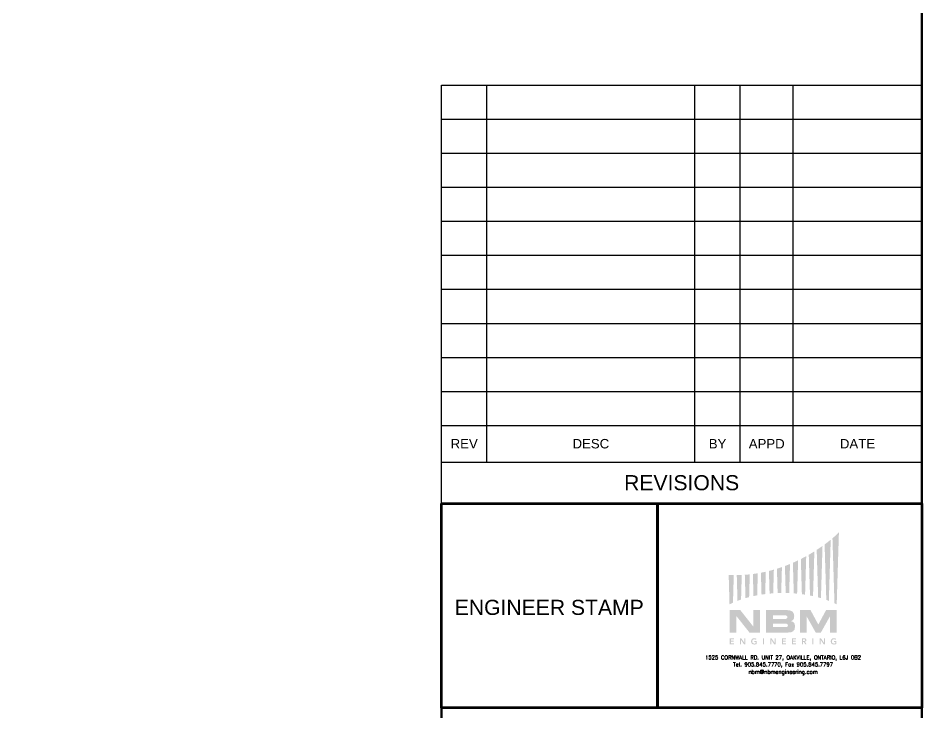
# Paper-space layout 'COV-01' of a CAD drawing. Header units: metres. Extents: x -2 to 878, y -2 to 598.
# Drawn here: x 633.2 to 872.5, y 113.7 to 297.5 of the extents above; entities that cross this region are included whole.
import ezdxf
from ezdxf.enums import TextEntityAlignment as Align

# ---------------------------------------------------------------- set-up
doc = ezdxf.new("R2010")
doc.units = ezdxf.units.M
doc.header["$LTSCALE"] = 0.21
doc.layers.add('ENGINEER_STAMP', color=7, linetype='Continuous')
doc.layers.add('LOGO', color=230, linetype='Continuous', lineweight=0, true_color=0xfe0060)
doc.layers.add('SPAN GUY - EXISTING', color=7, linetype='Continuous', lineweight=0)
doc.styles.add('DIMS_Span', font='Arial.ttf')
doc.styles.add('ROMANS', font='ROMANS', dxfattribs={"height": 2})
doc.styles.get("Standard").update_dxf_attribs({"font": 'Arial.ttf'})

# ---------------------------------------------------------------- blocks, each defined once
blk = doc.blocks.new('A$C077E574A')
at = {"true_color": 0x002a53}
for points in [[(-42.64, 4.27), (-38.25, 4.27), (-32.94, -2.43), (-32.91, -2.43), (-32.91, 4.27), (-30.08, 4.27), (-30.08, -4.95), (-34.47, -4.95), (-39.78, 1.75), (-39.81, 1.75), (-39.81, -4.95), (-42.64, -4.95)], [(-13.8, 4.27), (-9.45, 4.27), (-6.25, -1.67), (-3.05, 4.27), (1.3, 4.27), (1.3, -4.95), (-1.46, -4.95), (-1.46, 1.67), (-1.48, 1.67), (-5.19, -4.95), (-7.31, -4.95), (-11.02, 1.67), (-11.04, 1.67), (-11.04, -4.95), (-13.8, -4.95)]]:
    blk.add_hatch(color=158, dxfattribs=at).paths.add_polyline_path(points)
h = blk.add_hatch(color=158, dxfattribs=at)
edge = h.paths.add_edge_path()
edge.add_spline(control_points=[(-27.63, 4.27), (-27.63, 4.27), (-19.48, 4.27), (-19.48, 4.27), (-17.23, 4.27), (-16.13, 3.66), (-16.13, 1.85), (-16.13, 0.27), (-16.71, -0.03), (-17.5, -0.26), (-17.5, -0.26), (-17.5, -0.3), (-17.5, -0.3), (-16.26, -0.45), (-15.8, -1.12), (-15.8, -2.51), (-15.8, -4.53), (-17, -4.95), (-18.62, -4.95), (-18.62, -4.95), (-27.63, -4.95), (-27.63, -4.95), (-27.63, -4.95), (-27.63, 4.27), (-27.63, 4.27)], knot_values=[0, 0, 0, 0, 1, 1, 1, 2, 2, 2, 3, 3, 3, 4, 4, 4, 5, 5, 5, 6, 6, 6, 7, 7, 7, 8, 8, 8, 8], degree=3, periodic=0)
edge = h.paths.add_edge_path(flags=16)
edge.add_spline(control_points=[(-24.8, 0.62), (-24.8, 0.62), (-19.79, 0.62), (-19.79, 0.62), (-19.27, 0.62), (-18.96, 0.81), (-18.96, 1.33), (-18.96, 1.87), (-19.27, 2.06), (-19.79, 2.06), (-19.79, 2.06), (-24.8, 2.06), (-24.8, 2.06), (-24.8, 2.06), (-24.8, 0.62), (-24.8, 0.62)], knot_values=[0, 0, 0, 0, 1, 1, 1, 2, 2, 2, 3, 3, 3, 4, 4, 4, 5, 5, 5, 5], degree=3, periodic=0)
edge = h.paths.add_edge_path(flags=16)
edge.add_spline(control_points=[(-24.8, -2.74), (-24.8, -2.74), (-19.73, -2.74), (-19.73, -2.74), (-19.11, -2.74), (-18.71, -2.6), (-18.71, -2.06), (-18.71, -1.44), (-19.11, -1.3), (-19.73, -1.3), (-19.73, -1.3), (-24.8, -1.3), (-24.8, -1.3), (-24.8, -1.3), (-24.8, -2.74), (-24.8, -2.74)], knot_values=[0, 0, 0, 0, 1, 1, 1, 2, 2, 2, 3, 3, 3, 4, 4, 4, 5, 5, 5, 5], degree=3, periodic=0)
at = {"true_color": 0x58779b}
h = blk.add_hatch(color=155, dxfattribs=at)
edge = h.paths.add_edge_path()
edge.add_spline(control_points=[(1.17, -9.64), (0.87, -9.8), (0.53, -9.88), (0.15, -9.88), (-0.62, -9.88), (-1.17, -9.37), (-1.17, -8.59), (-1.17, -7.79), (-0.62, -7.27), (0.15, -7.27), (0.53, -7.27), (0.87, -7.35), (1.13, -7.59), (1.13, -7.59), (0.8, -7.92), (0.8, -7.92), (0.64, -7.76), (0.4, -7.67), (0.15, -7.67), (-0.36, -7.67), (-0.7, -8.07), (-0.7, -8.56), (-0.7, -9.09), (-0.36, -9.48), (0.15, -9.48), (0.37, -9.48), (0.58, -9.44), (0.73, -9.35), (0.73, -9.35), (0.73, -8.77), (0.73, -8.77), (0.73, -8.77), (0.22, -8.77), (0.22, -8.77), (0.22, -8.77), (0.22, -8.37), (0.22, -8.37), (0.22, -8.37), (1.17, -8.37), (1.17, -8.37), (1.17, -8.37), (1.17, -9.64), (1.17, -9.64)], knot_values=[0, 0, 0, 0, 1, 1, 1, 2, 2, 2, 3, 3, 3, 4, 4, 4, 5, 5, 5, 6, 6, 6, 7, 7, 7, 8, 8, 8, 9, 9, 9, 10, 10, 10, 11, 11, 11, 12, 12, 12, 13, 13, 13, 14, 14, 14, 14], degree=3, periodic=0)
h.paths.add_polyline_path([(-5.72, -7.34), (-5.14, -7.34), (-3.93, -9.18), (-3.92, -9.19), (-3.93, -9.19), (-3.92, -9.18), (-3.92, -7.34), (-3.48, -7.34), (-3.48, -9.82), (-4.04, -9.82), (-5.27, -7.92), (-5.28, -7.92), (-5.28, -9.82), (-5.72, -9.82)])
h.paths.add_polyline_path([(-8.7, -7.34), (-8.26, -7.34), (-8.26, -9.82), (-8.7, -9.82)])
edge = h.paths.add_edge_path(flags=16)
edge.add_spline(control_points=[(-12.12, -8.39), (-11.87, -8.39), (-11.58, -8.37), (-11.58, -8.05), (-11.58, -7.75), (-11.86, -7.72), (-12.08, -7.72), (-12.08, -7.72), (-12.47, -7.72), (-12.47, -7.72), (-12.47, -7.72), (-12.47, -8.39), (-12.47, -8.39), (-12.47, -8.39), (-12.12, -8.39), (-12.12, -8.39)], knot_values=[0, 0, 0, 0, 1, 1, 1, 2, 2, 2, 3, 3, 3, 4, 4, 4, 5, 5, 5, 5], degree=3, periodic=0)
edge = h.paths.add_edge_path()
edge.add_spline(control_points=[(-12.91, -7.34), (-12.91, -7.34), (-12.04, -7.34), (-12.04, -7.34), (-11.57, -7.34), (-11.12, -7.49), (-11.12, -8.05), (-11.12, -8.41), (-11.33, -8.67), (-11.69, -8.72), (-11.69, -8.72), (-11.03, -9.82), (-11.03, -9.82), (-11.03, -9.82), (-11.57, -9.82), (-11.57, -9.82), (-11.57, -9.82), (-12.14, -8.77), (-12.14, -8.77), (-12.14, -8.77), (-12.47, -8.77), (-12.47, -8.77), (-12.47, -8.77), (-12.47, -9.82), (-12.47, -9.82), (-12.47, -9.82), (-12.91, -9.82), (-12.91, -9.82), (-12.91, -9.82), (-12.91, -7.34), (-12.91, -7.34)], knot_values=[0, 0, 0, 0, 1, 1, 1, 2, 2, 2, 3, 3, 3, 4, 4, 4, 5, 5, 5, 6, 6, 6, 7, 7, 7, 8, 8, 8, 9, 9, 9, 10, 10, 10, 10], degree=3, periodic=0)
h.paths.add_polyline_path([(-17.05, -7.34), (-15.4, -7.34), (-15.4, -7.74), (-16.61, -7.74), (-16.61, -8.35), (-15.47, -8.35), (-15.47, -8.75), (-16.61, -8.75), (-16.61, -9.42), (-15.34, -9.42), (-15.34, -9.82), (-17.05, -9.82)])
h.paths.add_polyline_path([(-21.19, -7.34), (-19.55, -7.34), (-19.55, -7.74), (-20.75, -7.74), (-20.75, -8.35), (-19.61, -8.35), (-19.61, -8.75), (-20.75, -8.75), (-20.75, -9.42), (-19.48, -9.42), (-19.48, -9.82), (-21.19, -9.82)])
h.paths.add_polyline_path([(-25.98, -7.34), (-25.4, -7.34), (-24.19, -9.18), (-24.18, -9.19), (-24.19, -9.19), (-24.18, -9.18), (-24.18, -7.34), (-23.74, -7.34), (-23.74, -9.82), (-24.3, -9.82), (-25.53, -7.92), (-25.54, -7.92), (-25.54, -9.82), (-25.98, -9.82)])
h.paths.add_polyline_path([(-28.96, -7.34), (-28.52, -7.34), (-28.52, -9.82), (-28.96, -9.82)])
edge = h.paths.add_edge_path()
edge.add_spline(control_points=[(-31.48, -9.64), (-31.78, -9.8), (-32.12, -9.88), (-32.51, -9.88), (-33.27, -9.88), (-33.82, -9.37), (-33.82, -8.59), (-33.82, -7.79), (-33.27, -7.27), (-32.51, -7.27), (-32.13, -7.27), (-31.79, -7.35), (-31.53, -7.59), (-31.53, -7.59), (-31.85, -7.92), (-31.85, -7.92), (-32.01, -7.76), (-32.25, -7.67), (-32.5, -7.67), (-33.02, -7.67), (-33.36, -8.07), (-33.36, -8.56), (-33.36, -9.09), (-33.02, -9.48), (-32.5, -9.48), (-32.28, -9.48), (-32.08, -9.44), (-31.92, -9.35), (-31.92, -9.35), (-31.92, -8.77), (-31.92, -8.77), (-31.92, -8.77), (-32.43, -8.77), (-32.43, -8.77), (-32.43, -8.77), (-32.43, -8.37), (-32.43, -8.37), (-32.43, -8.37), (-31.48, -8.37), (-31.48, -8.37), (-31.48, -8.37), (-31.48, -9.64), (-31.48, -9.64)], knot_values=[0, 0, 0, 0, 1, 1, 1, 2, 2, 2, 3, 3, 3, 4, 4, 4, 5, 5, 5, 6, 6, 6, 7, 7, 7, 8, 8, 8, 9, 9, 9, 10, 10, 10, 11, 11, 11, 12, 12, 12, 13, 13, 13, 14, 14, 14, 14], degree=3, periodic=0)
h.paths.add_polyline_path([(-38.37, -7.34), (-37.79, -7.34), (-36.59, -9.18), (-36.58, -9.19), (-36.59, -9.19), (-36.58, -9.18), (-36.58, -7.34), (-36.14, -7.34), (-36.14, -9.82), (-36.7, -9.82), (-37.93, -7.92), (-37.93, -7.92), (-37.93, -9.82), (-38.37, -9.82)])
h.paths.add_polyline_path([(-42.52, -7.34), (-40.87, -7.34), (-40.87, -7.74), (-42.07, -7.74), (-42.07, -8.35), (-40.93, -8.35), (-40.93, -8.75), (-42.07, -8.75), (-42.07, -9.42), (-40.81, -9.42), (-40.81, -9.82), (-42.52, -9.82)])
at = {"layer": 'SPAN GUY - EXISTING', "true_color": 0x009cdb}
h = blk.add_hatch(color=142, dxfattribs=at)
h.dxf.hatch_style = 2
edge = h.paths.add_edge_path()
edge.add_spline(control_points=[(0.38, 7.04), (0.69, 6.89), (1, 6.74), (1.29, 6.59), (1.29, 6.59), (2.2, 36.09), (2.2, 36.09), (1.81, 35.69), (0.91, 34.83), (-0.45, 33.69), (-0.45, 33.69), (0.38, 7.04), (0.38, 7.04)], knot_values=[0, 0, 0, 0, 1, 1, 1, 2, 2, 2, 3, 3, 3, 4, 4, 4, 4], degree=3, periodic=0)
h = blk.add_hatch(color=142, dxfattribs=at)
h.dxf.hatch_style = 2
edge = h.paths.add_edge_path()
edge.add_spline(control_points=[(-6.91, 28.92), (-6.91, 28.92), (-6.31, 9.45), (-6.31, 9.45), (-5.93, 9.35), (-5.55, 9.24), (-5.17, 9.13), (-5.17, 9.13), (-4.52, 30.55), (-4.52, 30.55), (-5.26, 30.02), (-6.06, 29.47), (-6.91, 28.92)], knot_values=[0, 0, 0, 0, 1, 1, 1, 2, 2, 2, 3, 3, 3, 4, 4, 4, 4], degree=3, periodic=0)
h = blk.add_hatch(color=142, dxfattribs=at)
h.dxf.hatch_style = 2
edge = h.paths.add_edge_path()
edge.add_spline(control_points=[(-3.67, 31.16), (-3.67, 31.16), (-2.97, 8.41), (-2.97, 8.41), (-2.62, 8.29), (-2.27, 8.16), (-1.93, 8.03), (-1.93, 8.03), (-1.16, 33.1), (-1.16, 33.1), (-1.9, 32.5), (-2.73, 31.85), (-3.67, 31.16)], knot_values=[0, 0, 0, 0, 1, 1, 1, 2, 2, 2, 3, 3, 3, 4, 4, 4, 4], degree=3, periodic=0)
h = blk.add_hatch(color=142, dxfattribs=at)
h.dxf.hatch_style = 2
edge = h.paths.add_edge_path()
edge.add_spline(control_points=[(-13.41, 25.18), (-13.41, 25.18), (-12.98, 10.76), (-12.98, 10.76), (-12.54, 10.7), (-12.1, 10.64), (-11.67, 10.57), (-11.67, 10.57), (-11.2, 26.35), (-11.2, 26.35), (-11.91, 25.96), (-12.65, 25.57), (-13.41, 25.18)], knot_values=[0, 0, 0, 0, 1, 1, 1, 2, 2, 2, 3, 3, 3, 4, 4, 4, 4], degree=3, periodic=0)
h = blk.add_hatch(color=142, dxfattribs=at)
h.dxf.hatch_style = 2
edge = h.paths.add_edge_path()
edge.add_spline(control_points=[(-10.16, 26.93), (-10.16, 26.93), (-9.65, 10.22), (-9.65, 10.22), (-9.23, 10.14), (-8.82, 10.05), (-8.41, 9.96), (-8.41, 9.96), (-7.86, 28.31), (-7.86, 28.31), (-8.59, 27.85), (-9.36, 27.39), (-10.16, 26.93)], knot_values=[0, 0, 0, 0, 1, 1, 1, 2, 2, 2, 3, 3, 3, 4, 4, 4, 4], degree=3, periodic=0)
h = blk.add_hatch(color=142, dxfattribs=at)
h.dxf.hatch_style = 2
edge = h.paths.add_edge_path()
edge.add_spline(control_points=[(-19.94, 22.33), (-19.94, 22.33), (-19.61, 11.24), (-19.61, 11.24), (-19.13, 11.23), (-18.66, 11.22), (-18.19, 11.2), (-18.19, 11.2), (-17.84, 23.15), (-17.84, 23.15), (-18.53, 22.87), (-19.22, 22.6), (-19.94, 22.33)], knot_values=[0, 0, 0, 0, 1, 1, 1, 2, 2, 2, 3, 3, 3, 4, 4, 4, 4], degree=3, periodic=0)
h = blk.add_hatch(color=142, dxfattribs=at)
h.dxf.hatch_style = 2
edge = h.paths.add_edge_path()
edge.add_spline(control_points=[(-16.67, 23.65), (-16.67, 23.65), (-16.3, 11.1), (-16.3, 11.1), (-15.84, 11.06), (-15.38, 11.02), (-14.93, 10.98), (-14.93, 10.98), (-14.52, 24.64), (-14.52, 24.64), (-15.22, 24.3), (-15.94, 23.97), (-16.67, 23.65)], knot_values=[0, 0, 0, 0, 1, 1, 1, 2, 2, 2, 3, 3, 3, 4, 4, 4, 4], degree=3, periodic=0)
h = blk.add_hatch(color=142, dxfattribs=at)
h.dxf.hatch_style = 2
edge = h.paths.add_edge_path()
edge.add_spline(control_points=[(-41.22, 7.27), (-41.7, 7.05), (-42.18, 6.82), (-42.64, 6.58), (-42.64, 6.58), (-42.98, 18.63), (-42.98, 18.63), (-42.28, 18.6), (-41.59, 18.58), (-40.9, 18.57), (-40.9, 18.57), (-41.22, 7.27), (-41.22, 7.27)], knot_values=[0, 0, 0, 0, 1, 1, 1, 2, 2, 2, 3, 3, 3, 4, 4, 4, 4], degree=3, periodic=0)
h = blk.add_hatch(color=142, dxfattribs=at)
h.dxf.hatch_style = 2
edge = h.paths.add_edge_path()
edge.add_spline(control_points=[(-39.67, 18.58), (-39.67, 18.58), (-39.37, 8.04), (-39.37, 8.04), (-38.89, 8.23), (-38.4, 8.4), (-37.91, 8.57), (-37.91, 8.57), (-37.62, 18.64), (-37.62, 18.64), (-38.3, 18.61), (-38.98, 18.58), (-39.67, 18.58)], knot_values=[0, 0, 0, 0, 1, 1, 1, 2, 2, 2, 3, 3, 3, 4, 4, 4, 4], degree=3, periodic=0)
h = blk.add_hatch(color=142, dxfattribs=at)
h.dxf.hatch_style = 2
edge = h.paths.add_edge_path()
edge.add_spline(control_points=[(-36.37, 18.71), (-36.37, 18.71), (-36.09, 9.15), (-36.09, 9.15), (-35.61, 9.29), (-35.11, 9.43), (-34.6, 9.56), (-34.6, 9.56), (-34.34, 18.9), (-34.34, 18.9), (-35.01, 18.82), (-35.68, 18.76), (-36.37, 18.71)], knot_values=[0, 0, 0, 0, 1, 1, 1, 2, 2, 2, 3, 3, 3, 4, 4, 4, 4], degree=3, periodic=0)
h = blk.add_hatch(color=142, dxfattribs=at)
h.dxf.hatch_style = 2
edge = h.paths.add_edge_path()
edge.add_spline(control_points=[(-33.07, 19.05), (-33.07, 19.05), (-32.81, 9.99), (-32.81, 9.99), (-32.32, 10.1), (-31.82, 10.2), (-31.31, 10.29), (-31.31, 10.29), (-31.05, 19.35), (-31.05, 19.35), (-31.72, 19.24), (-32.39, 19.14), (-33.07, 19.05)], knot_values=[0, 0, 0, 0, 1, 1, 1, 2, 2, 2, 3, 3, 3, 4, 4, 4, 4], degree=3, periodic=0)
h = blk.add_hatch(color=142, dxfattribs=at)
h.dxf.hatch_style = 2
edge = h.paths.add_edge_path()
edge.add_spline(control_points=[(-29.78, 19.57), (-29.78, 19.57), (-29.52, 10.6), (-29.52, 10.6), (-29.02, 10.67), (-28.53, 10.74), (-28.02, 10.8), (-28.02, 10.8), (-27.76, 19.99), (-27.76, 19.99), (-28.42, 19.84), (-29.1, 19.7), (-29.78, 19.57)], knot_values=[0, 0, 0, 0, 1, 1, 1, 2, 2, 2, 3, 3, 3, 4, 4, 4, 4], degree=3, periodic=0)
h = blk.add_hatch(color=142, dxfattribs=at)
h.dxf.hatch_style = 2
edge = h.paths.add_edge_path()
edge.add_spline(control_points=[(-26.49, 20.29), (-26.49, 20.29), (-26.22, 11), (-26.22, 11), (-25.73, 11.04), (-25.24, 11.08), (-24.74, 11.12), (-24.74, 11.12), (-24.46, 20.84), (-24.46, 20.84), (-25.13, 20.65), (-25.8, 20.47), (-26.49, 20.29)], knot_values=[0, 0, 0, 0, 1, 1, 1, 2, 2, 2, 3, 3, 3, 4, 4, 4, 4], degree=3, periodic=0)
h = blk.add_hatch(color=142, dxfattribs=at)
h.dxf.hatch_style = 2
edge = h.paths.add_edge_path()
edge.add_spline(control_points=[(-23.21, 21.21), (-23.21, 21.21), (-22.92, 11.21), (-22.92, 11.21), (-22.44, 11.23), (-21.95, 11.24), (-21.46, 11.25), (-21.46, 11.25), (-21.15, 21.89), (-21.15, 21.89), (-21.83, 21.66), (-22.51, 21.43), (-23.21, 21.21)], knot_values=[0, 0, 0, 0, 1, 1, 1, 2, 2, 2, 3, 3, 3, 4, 4, 4, 4], degree=3, periodic=0)
at = {"layer": 'LOGO', "color": 7, "style": 'ROMANS'}
for s, p in [('1525 CORNWALL RD. UNIT 27, OAKVILLE, ONTARIO, L6J 0B2', (-20.71, -15.94, -218.76)), ('Tel. 905.845.7770, Fax 905.845.7797', (-20.68, -18.81, -218.76)), ('nbm@nbmengineering.com', (-20.68, -21.86, -218.76))]:
    blk.add_text(s, height=1.582, rotation=0, dxfattribs=at).set_placement(p, align=Align.CENTER)
blk = doc.blocks.new('TB_D_COVER_PAGE')
at = {"const_width": 0.0234}
blk.add_lwpolyline([(34.175, 23.44), (34.175, 0), (0, 0), (0, 23.44)], close=True, dxfattribs=at)
for points in [[(29.175, 0), (29.175, 4.5)], [(29.175, 4.5), (29.175, 4.5)], [(34.175, 4.5), (29.1788, 4.5)]]:
    blk.add_lwpolyline(points, dxfattribs=at)
at = {"style": 'DIMS_Span'}
for tag, height, p in [('PROJECT_NAME', 0.15, (31.6735, 2.6638)), ('PROJECT_TYPE', 0.15, (31.6786, 2.3819)), ('MUNICIPALITY', 0.15, (31.6836, 2.0147)), ('DRAWING_TYPE', 0.108, (31.6769, 1.6677)), ('PROJECT_WORK_ORDER', 0.15, (30.4255, 1.183)), ('PROJECT_TECHNICIAN', 0.15, (30.4267, 0.6943)), ('DESIGN_DATE', 0.15, (32.9373, 0.6854)), ('DRAWING_NUMBER', 0.15, (31.0501, 0.2045))]:
    blk.add_attdef(tag, text='', height=height, dxfattribs=at).set_placement(p, align=Align.MIDDLE_CENTER)
blk.add_attdef('SCALE', text='', height=0.1375, dxfattribs=at).set_placement((32.9237, 1.1921), align=Align.MIDDLE)
blk.add_attdef('SHEET', text='', height=0.1375, dxfattribs=at).set_placement((33.3905, 0.0465), align=Align.BOTTOM_RIGHT)
blk.add_attdef('SHEET_MAX', text='', height=0.1375, dxfattribs=at).set_placement((33.7203, 0.0518), align=Align.BOTTOM_LEFT)

psp = doc.layouts.new('COV-01')

# ---------------------------------------------------------------- linework, layer by layer
for p, q in [((745.17, 279.75), (872.17, 279.75)), ((745.17, 169.08), (745.17, 279.75)), ((757.17, 180.08), (757.17, 279.75)), ((812.17, 180.08), (812.17, 279.75)), ((824.17, 180.08), (824.17, 279.75)), ((838.17, 180.08), (838.17, 279.75)), ((872.17, 169.08), (872.17, 279.75)), ((745.17, 270.75), (872.17, 270.75)), ((745.17, 261.75), (872.17, 261.75)), ((745.17, 252.75), (872.17, 252.75)), ((745.17, 243.75), (872.17, 243.75)), ((745.17, 234.75), (872.17, 234.75)), ((745.17, 225.75), (872.17, 225.75)), ((745.17, 216.75), (872.17, 216.75)), ((745.17, 207.75), (872.17, 207.75)), ((745.17, 198.75), (872.17, 198.75)), ((745.17, 189.75), (872.17, 189.75)), ((745.17, 180.08), (872.17, 180.08)), ((745.17, 169.08), (872.17, 169.08))]:
    psp.add_line(p, q)
at = {"lineweight": 60}
for points in [[(745.17, 169.08), (802.32, 169.08), (802.32, 115.11), (745.17, 115.11)], [(802.32, 169.08), (872.17, 169.08), (872.17, 115.11), (802.32, 115.11)]]:
    psp.add_lwpolyline(points, close=True, dxfattribs=at)

# ---------------------------------------------------------------- block references
for name, p, xscale, yscale, zscale in [('TB_D_COVER_PAGE', (4.12, 0.81), 25.4, 25.4, 25.4), ('A$C077E574A', (848.84, 138.18), 0.6451599970393979, 0.6451599970393979, 0.6451599970393979)]:
    psp.add_blockref(name, p, dxfattribs=dict(xscale=xscale, yscale=yscale, zscale=zscale))

# ---------------------------------------------------------------- texts
at = {"attachment_point": 5}
for s, insert, char_height, width in [('REV', (751.17, 184.91), 2.5, 9), ('DESC', (784.67, 184.91), 2.5, 52), ('BY', (818.17, 184.91), 2.5, 9), ('APPD', (831.17, 184.91), 2.5, 11), ('DATE', (855.17, 184.91), 2.5, 31), ('REVISIONS', (808.67, 174.58), 4, 124)]:
    psp.add_mtext(s, dxfattribs=dict(at, insert=insert, char_height=char_height, width=width))
at = {"layer": 'ENGINEER_STAMP', "style": 'DIMS_Span'}
psp.add_text('ENGINEER STAMP', height=4, dxfattribs=at).set_placement((773.66, 141.64), align=Align.MIDDLE_CENTER)

doc.saveas('drawing.dxf')
